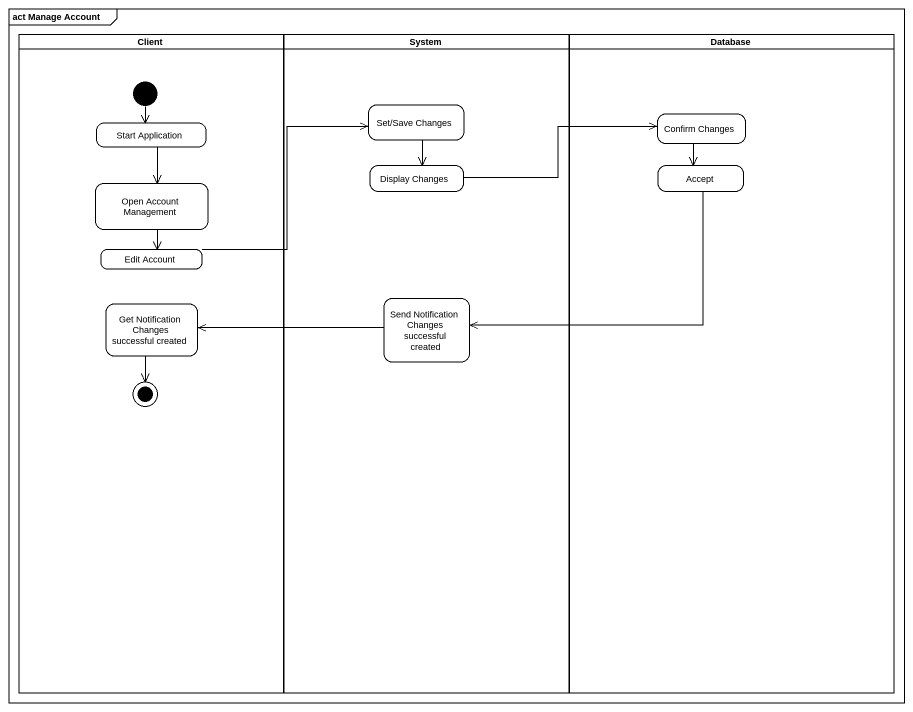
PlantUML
@startuml
mainframe act Manage Account
hide empty description
state Client <<partition>> {
  state "Start Application" as Start_Application
  state "Open Account Management" as Open_Account_Management
  state "Edit Account" as Edit_Account
  state "Get Notification Changes successful created" as Get_Notification_Changes
  [*] --> Start_Application
  Get_Notification_Changes --> [*]
}
state System <<partition>> {
  state "Set/Save Changes" as Set_Save_Changes
  state "Display Changes" as Display_Changes
  state "Send Notification Changes successful created" as Send_Notification_Changes
}
state "Database" as Database_ <<partition>> {
  state "Confirm Changes" as Confirm_Changes
  state Accept
}
Start_Application --> Open_Account_Management
Set_Save_Changes --> Display_Changes
Confirm_Changes --> Accept
Display_Changes -right-> Confirm_Changes
Accept -left-> Send_Notification_Changes
Open_Account_Management --> Edit_Account
Edit_Account -right-> Set_Save_Changes
Send_Notification_Changes -left-> Get_Notification_Changes
@enduml
